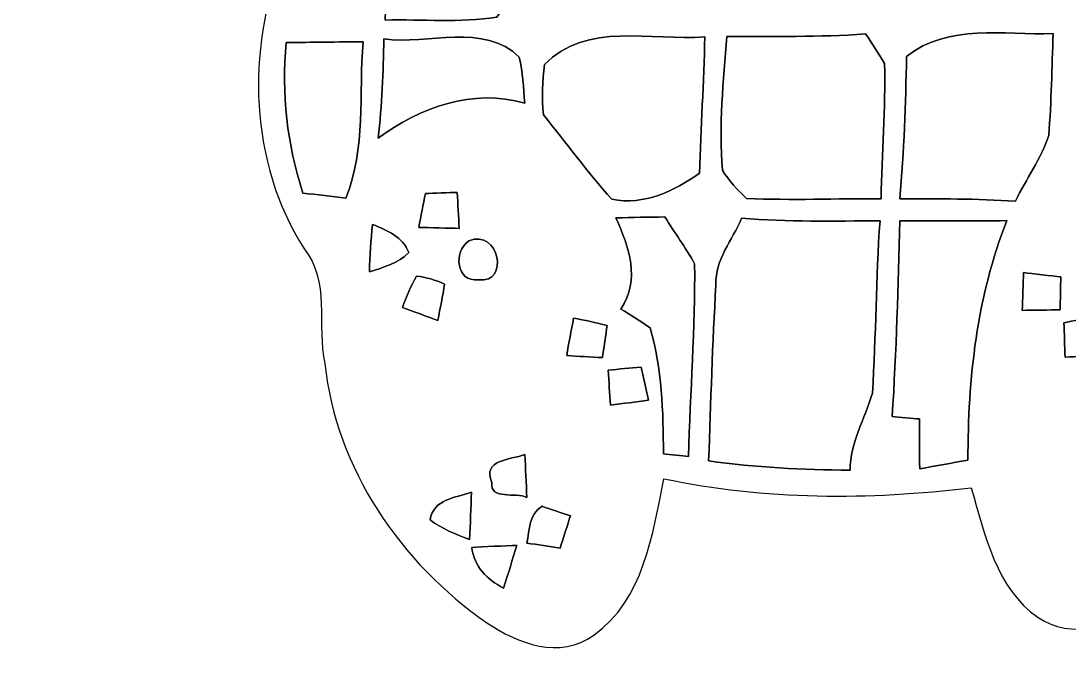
# Model space of a CAD drawing. Header units: centimetres. Extents: x -9.7 to 9.7, y -20.5 to 20.6.
# Drawn here: x 4.337 to 7.653, y -20.518 to -18.495 of the extents above; entities that cross this region are included whole.
import ezdxf

# ---------------------------------------------------------------- set-up
doc = ezdxf.new("R2010")
doc.units = ezdxf.units.CM
doc.header["$MEASUREMENT"] = 0
doc.layers.add('Camada 1', color=7, linetype='Continuous')

msp = doc.modelspace()

# ---------------------------------------------------------------- linework, layer by layer
at = {"layer": 'Camada 1'}
for points, knots in [([(5.40032, -13.05524), (5.63597, -13.0048), (5.90444, -13.00373), (6.1034, -13.15861), (6.1034, -13.15861), (6.23005, -13.24821), (6.29637, -13.39639), (6.32107, -13.54561), (6.32107, -13.54561), (6.6996, -13.47399), (7.08942, -13.47681), (7.46794, -13.54701), (7.46794, -13.54701), (7.58684, -13.36993), (7.74417, -13.20058), (7.9576, -13.1452), (7.9576, -13.1452), (8.3372, -13.01396), (8.79756, -13.20553), (8.96479, -13.571), (8.96479, -13.571), (9.06638, -13.8109), (8.95843, -14.08007), (8.7951, -14.2642), (8.7951, -14.2642), (9.02088, -14.5161), (9.1842, -14.83184), (9.21985, -15.1712), (9.21985, -15.1712), (9.27559, -15.63828), (9.08261, -16.11417), (8.75347, -16.44332), (8.75347, -16.44332), (8.57778, -16.63206), (8.36048, -16.77563), (8.13293, -16.89347), (8.13293, -16.89347), (8.34531, -16.89028), (8.5598, -16.91393), (8.75982, -16.98978), (8.75982, -16.98978), (9.01734, -17.08396), (9.29145, -17.19509), (9.46009, -17.42298), (9.46009, -17.42298), (9.57721, -17.59338), (9.61036, -17.8114), (9.57684, -18.01318), (9.57684, -18.01318), (9.54792, -18.17017), (9.40822, -18.30492), (9.24348, -18.29859), (9.24348, -18.29859), (9.02404, -18.30246), (8.85684, -18.13913), (8.70549, -18.00224), (8.70549, -18.00224), (8.78981, -18.23755), (8.87201, -18.48097), (8.866, -18.73425), (8.866, -18.73425), (8.85084, -18.99038), (8.73018, -19.23415), (8.54638, -19.41125), (8.54638, -19.41125), (8.48959, -19.47367), (8.40069, -19.51884), (8.39082, -19.61198), (8.39082, -19.61198), (8.33225, -19.91184), (8.13964, -20.17253), (7.89057, -20.34433), (7.89057, -20.34433), (7.79426, -20.4096), (7.66056, -20.45475), (7.55543, -20.38278), (7.55543, -20.38278), (7.42173, -20.29037), (7.38645, -20.1189), (7.34377, -19.97216), (7.34377, -19.97216), (7.02062, -20.01131), (6.69042, -20.01166), (6.37117, -19.94358), (6.37117, -19.94358), (6.33694, -20.1189), (6.30624, -20.3274), (6.14961, -20.43852), (6.14961, -20.43852), (6.04343, -20.51755), (5.90832, -20.46498), (5.81096, -20.39937), (5.81096, -20.39937), (5.53895, -20.21028), (5.334, -19.91289), (5.29872, -19.57916), (5.29872, -19.57916), (5.27156, -19.45674), (5.31707, -19.31811), (5.23168, -19.2144), (5.23168, -19.2144), (5.05989, -18.9424), (5.04966, -18.58926), (5.16431, -18.29399), (5.16431, -18.29399), (5.207, -18.16559), (5.27437, -18.04846), (5.34034, -17.93168), (5.34034, -17.93168), (5.25322, -17.99766), (5.17136, -18.07491), (5.06448, -18.10807), (5.06448, -18.10807), (4.92441, -18.22414), (4.72405, -18.33562), (4.53848, -18.24955), (4.53848, -18.24955), (4.39173, -18.1998), (4.33704, -18.02729), (4.35715, -17.88617), (4.35715, -17.88617), (4.39242, -17.63888), (4.51731, -17.39477), (4.72827, -17.25295), (4.72827, -17.25295), (5.03907, -17.03387), (5.4289, -16.95662), (5.8039, -16.95908), (5.8039, -16.95908), (5.29554, -16.75729), (4.83975, -16.36713), (4.64538, -15.84607), (4.64538, -15.84607), (4.46829, -15.38323), (4.55507, -14.83995), (4.8454, -14.44201), (4.8454, -14.44201), (4.93253, -14.29456), (5.09093, -14.20142), (5.15549, -14.03985), (5.15549, -14.03985), (5.1188, -14.00281), (5.07505, -13.97494), (5.04013, -13.93754), (5.04013, -13.93754), (4.97628, -13.73399), (4.97521, -13.4955), (5.09622, -13.31241), (5.09622, -13.31241), (5.11986, -13.28313), (5.1315, -13.22951), (5.17806, -13.2341), (5.17806, -13.2341), (5.19324, -13.27114), (5.20734, -13.30924), (5.22145, -13.34769), (5.22145, -13.34769), (5.24298, -13.3424), (5.28601, -13.33183), (5.30754, -13.32652), (5.30754, -13.32652), (5.30895, -13.30501), (5.31247, -13.26232), (5.31388, -13.24081), (5.31388, -13.24081), (5.27507, -13.22175), (5.23592, -13.20375), (5.19677, -13.18682), (5.19677, -13.18682), (5.25992, -13.14414), (5.32448, -13.10323), (5.38938, -13.06335), (5.38938, -13.06335), (5.38938, -13.11592), (5.3474, -13.18401), (5.40137, -13.22317), (5.40137, -13.22317), (5.43947, -13.21576), (5.47758, -13.20694), (5.51568, -13.19742), (5.51568, -13.19742), (5.4804, -13.14696), (5.44159, -13.09933), (5.40032, -13.05524)], [0, 0, 0, 0, 0.0212766, 0.0212766, 0.0212766, 0.0212766, 0.0425532, 0.0425532, 0.0425532, 0.0425532, 0.0638298, 0.0638298, 0.0638298, 0.0638298, 0.0851064, 0.0851064, 0.0851064, 0.0851064, 0.106383, 0.106383, 0.106383, 0.106383, 0.1276596, 0.1276596, 0.1276596, 0.1276596, 0.1489362, 0.1489362, 0.1489362, 0.1489362, 0.1702128, 0.1702128, 0.1702128, 0.1702128, 0.1914894, 0.1914894, 0.1914894, 0.1914894, 0.212766, 0.212766, 0.212766, 0.212766, 0.2340426, 0.2340426, 0.2340426, 0.2340426, 0.2553191, 0.2553191, 0.2553191, 0.2553191, 0.2765957, 0.2765957, 0.2765957, 0.2765957, 0.2978723, 0.2978723, 0.2978723, 0.2978723, 0.3191489, 0.3191489, 0.3191489, 0.3191489, 0.3404255, 0.3404255, 0.3404255, 0.3404255, 0.3617021, 0.3617021, 0.3617021, 0.3617021, 0.3829787, 0.3829787, 0.3829787, 0.3829787, 0.4042553, 0.4042553, 0.4042553, 0.4042553, 0.4255319, 0.4255319, 0.4255319, 0.4255319, 0.4468085, 0.4468085, 0.4468085, 0.4468085, 0.4680851, 0.4680851, 0.4680851, 0.4680851, 0.4893617, 0.4893617, 0.4893617, 0.4893617, 0.5106383, 0.5106383, 0.5106383, 0.5106383, 0.5319149, 0.5319149, 0.5319149, 0.5319149, 0.5531915, 0.5531915, 0.5531915, 0.5531915, 0.5744681, 0.5744681, 0.5744681, 0.5744681, 0.5957447, 0.5957447, 0.5957447, 0.5957447, 0.6170213, 0.6170213, 0.6170213, 0.6170213, 0.6382979, 0.6382979, 0.6382979, 0.6382979, 0.6595745, 0.6595745, 0.6595745, 0.6595745, 0.6808511, 0.6808511, 0.6808511, 0.6808511, 0.7021277, 0.7021277, 0.7021277, 0.7021277, 0.7234043, 0.7234043, 0.7234043, 0.7234043, 0.7446809, 0.7446809, 0.7446809, 0.7446809, 0.7659574, 0.7659574, 0.7659574, 0.7659574, 0.787234, 0.787234, 0.787234, 0.787234, 0.8085106, 0.8085106, 0.8085106, 0.8085106, 0.8297872, 0.8297872, 0.8297872, 0.8297872, 0.8510638, 0.8510638, 0.8510638, 0.8510638, 0.8723404, 0.8723404, 0.8723404, 0.8723404, 0.893617, 0.893617, 0.893617, 0.893617, 0.9148936, 0.9148936, 0.9148936, 0.9148936, 0.9361702, 0.9361702, 0.9361702, 0.9361702, 0.9574468, 0.9574468, 0.9574468, 0.9574468, 1, 1, 1, 1]), ([(5.5111, -17.98179), (5.5111, -17.98179), (5.5111, -17.98179), (5.5111, -17.98179), (5.5111, -17.98179), (5.5118, -18.15217), (5.49485, -18.32186), (5.48957, -18.49225), (5.48957, -18.49225), (5.60704, -18.48908), (5.72593, -18.50143), (5.84234, -18.48272), (5.84234, -18.48272), (5.88044, -18.42805), (5.94818, -18.38113), (5.94006, -18.3074), (5.94006, -18.3074), (5.94606, -18.17899), (5.94854, -18.05057), (5.95488, -17.92252), (5.95488, -17.92252), (5.80319, -17.92076), (5.65185, -17.91794), (5.5111, -17.98179)], [0, 0, 0, 0, 0.1428571, 0.1428571, 0.1428571, 0.1428571, 0.2857143, 0.2857143, 0.2857143, 0.2857143, 0.4285714, 0.4285714, 0.4285714, 0.4285714, 0.5714286, 0.5714286, 0.5714286, 0.5714286, 0.7142857, 0.7142857, 0.7142857, 0.7142857, 1, 1, 1, 1]), ([(5.48498, -18.55187), (5.48498, -18.55187), (5.48498, -18.55187), (5.48498, -18.55187), (5.48498, -18.55187), (5.48393, -18.65629), (5.47933, -18.76107), (5.467, -18.86549), (5.467, -18.86549), (5.60175, -18.76848), (5.76579, -18.70674), (5.9316, -18.75542), (5.9316, -18.75542), (5.92632, -18.70604), (5.92525, -18.65665), (5.91397, -18.60937), (5.91397, -18.60937), (5.80107, -18.49895), (5.62609, -18.57128), (5.48498, -18.55187)], [0, 0, 0, 0, 0.1666667, 0.1666667, 0.1666667, 0.1666667, 0.3333333, 0.3333333, 0.3333333, 0.3333333, 0.5, 0.5, 0.5, 0.5, 0.6666667, 0.6666667, 0.6666667, 0.6666667, 1, 1, 1, 1]), ([(5.99369, -18.63266), (5.99369, -18.63266), (5.99369, -18.63266), (5.99369, -18.63266), (5.99369, -18.63266), (5.98769, -18.68487), (5.98487, -18.73849), (5.99015, -18.79211), (5.99015, -18.79211), (6.06319, -18.88031), (6.12951, -18.9745), (6.20676, -19.05916), (6.20676, -19.05916), (6.31048, -19.07928), (6.4015, -19.03377), (6.48441, -18.97698), (6.48441, -18.97698), (6.48757, -18.83268), (6.49851, -18.68874), (6.50063, -18.54517), (6.50063, -18.54517), (6.3313, -18.55857), (6.12668, -18.49578), (5.99369, -18.63266)], [0, 0, 0, 0, 0.1428571, 0.1428571, 0.1428571, 0.1428571, 0.2857143, 0.2857143, 0.2857143, 0.2857143, 0.4285714, 0.4285714, 0.4285714, 0.4285714, 0.5714286, 0.5714286, 0.5714286, 0.5714286, 0.7142857, 0.7142857, 0.7142857, 0.7142857, 1, 1, 1, 1]), ([(7.13916, -18.60727), (7.13916, -18.60727), (7.13916, -18.60727), (7.13916, -18.60727), (7.13916, -18.60727), (7.13634, -18.7572), (7.13139, -18.90747), (7.11763, -19.0574), (7.11763, -19.0574), (7.23971, -19.05776), (7.36177, -19.0574), (7.48383, -19.06517), (7.48383, -19.06517), (7.51769, -18.99532), (7.56462, -18.93111), (7.58895, -18.85738), (7.58895, -18.85738), (7.59812, -18.74979), (7.59848, -18.64218), (7.60341, -18.53494), (7.60341, -18.53494), (7.44536, -18.54059), (7.27357, -18.50143), (7.13916, -18.60727)], [0, 0, 0, 0, 0.1428571, 0.1428571, 0.1428571, 0.1428571, 0.2857143, 0.2857143, 0.2857143, 0.2857143, 0.4285714, 0.4285714, 0.4285714, 0.4285714, 0.5714286, 0.5714286, 0.5714286, 0.5714286, 0.7142857, 0.7142857, 0.7142857, 0.7142857, 1, 1, 1, 1]), ([(6.57048, -18.54446), (6.57048, -18.54446), (6.57048, -18.54446), (6.57048, -18.54446), (6.57048, -18.54446), (6.55954, -18.68487), (6.54473, -18.82668), (6.55637, -18.96745), (6.55637, -18.96745), (6.57789, -19.00025), (6.60364, -19.02989), (6.63327, -19.05635), (6.63327, -19.05635), (6.77509, -19.0634), (6.9169, -19.05669), (7.05872, -19.05776), (7.05872, -19.05776), (7.06084, -18.91454), (7.07284, -18.77165), (7.06966, -18.62912), (7.06966, -18.62912), (7.05026, -18.59704), (7.03014, -18.56598), (7.0097, -18.536), (7.0097, -18.536), (6.86328, -18.54658), (6.71688, -18.54341), (6.57048, -18.54446)], [0, 0, 0, 0, 0.125, 0.125, 0.125, 0.125, 0.25, 0.25, 0.25, 0.25, 0.375, 0.375, 0.375, 0.375, 0.5, 0.5, 0.5, 0.5, 0.625, 0.625, 0.625, 0.625, 0.75, 0.75, 0.75, 0.75, 1, 1, 1, 1]), ([(5.17596, -18.56351), (5.17596, -18.56351), (5.17596, -18.56351), (5.17596, -18.56351), (5.17596, -18.56351), (5.16149, -18.72438), (5.17877, -18.88596), (5.22922, -19.03976), (5.22922, -19.03976), (5.27437, -19.04471), (5.31988, -19.05), (5.36539, -19.05528), (5.36539, -19.05528), (5.42924, -18.8976), (5.40526, -18.72543), (5.42008, -18.56069), (5.42008, -18.56069), (5.33858, -18.56139), (5.25709, -18.5621), (5.17596, -18.56351)], [0, 0, 0, 0, 0.1666667, 0.1666667, 0.1666667, 0.1666667, 0.3333333, 0.3333333, 0.3333333, 0.3333333, 0.5, 0.5, 0.5, 0.5, 0.6666667, 0.6666667, 0.6666667, 0.6666667, 1, 1, 1, 1]), ([(5.61657, -19.04083), (5.61657, -19.04083), (5.61657, -19.04083), (5.61657, -19.04083), (5.61657, -19.04083), (5.60951, -19.07611), (5.60246, -19.11208), (5.59611, -19.14842), (5.59611, -19.14842), (5.62785, -19.14913), (5.69207, -19.15054), (5.72381, -19.15125), (5.72381, -19.15125), (5.72169, -19.11278), (5.71958, -19.07504), (5.71746, -19.03764), (5.71746, -19.03764), (5.69241, -19.03835), (5.64198, -19.04012), (5.61657, -19.04083)], [0, 0, 0, 0, 0.1666667, 0.1666667, 0.1666667, 0.1666667, 0.3333333, 0.3333333, 0.3333333, 0.3333333, 0.5, 0.5, 0.5, 0.5, 0.6666667, 0.6666667, 0.6666667, 0.6666667, 1, 1, 1, 1]), ([(6.21982, -19.11843), (6.21982, -19.11843), (6.21982, -19.11843), (6.21982, -19.11843), (6.21982, -19.11843), (6.26109, -19.21121), (6.29742, -19.31282), (6.23534, -19.40665), (6.23534, -19.40665), (6.26638, -19.42499), (6.29742, -19.44511), (6.32777, -19.46627), (6.32777, -19.46627), (6.36517, -19.59539), (6.36975, -19.73085), (6.36975, -19.86455), (6.36975, -19.86455), (6.38951, -19.86704), (6.42902, -19.87125), (6.44877, -19.87337), (6.44877, -19.87337), (6.45478, -19.66982), (6.471, -19.46663), (6.46852, -19.26307), (6.46852, -19.26307), (6.43995, -19.21157), (6.40467, -19.16465), (6.3747, -19.11526), (6.3747, -19.11526), (6.32283, -19.11561), (6.27133, -19.11667), (6.21982, -19.11843)], [0, 0, 0, 0, 0.1111111, 0.1111111, 0.1111111, 0.1111111, 0.2222222, 0.2222222, 0.2222222, 0.2222222, 0.3333333, 0.3333333, 0.3333333, 0.3333333, 0.4444444, 0.4444444, 0.4444444, 0.4444444, 0.5555556, 0.5555556, 0.5555556, 0.5555556, 0.6666667, 0.6666667, 0.6666667, 0.6666667, 0.7777778, 0.7777778, 0.7777778, 0.7777778, 1, 1, 1, 1]), ([(6.6174, -19.1195), (6.6174, -19.1195), (6.6174, -19.1195), (6.6174, -19.1195), (6.6174, -19.1195), (6.58777, -19.18828), (6.53345, -19.25038), (6.53591, -19.32975), (6.53591, -19.32975), (6.52533, -19.51531), (6.51932, -19.70122), (6.51298, -19.8875), (6.51298, -19.8875), (6.66114, -19.90831), (6.81073, -19.91501), (6.96029, -19.91676), (6.96029, -19.91676), (6.961, -19.82857), (7.00758, -19.75414), (7.03121, -19.67301), (7.03121, -19.67301), (7.0432, -19.49131), (7.04144, -19.30893), (7.0552, -19.12725), (7.0552, -19.12725), (6.90915, -19.12832), (6.7631, -19.13113), (6.6174, -19.1195)], [0, 0, 0, 0, 0.125, 0.125, 0.125, 0.125, 0.25, 0.25, 0.25, 0.25, 0.375, 0.375, 0.375, 0.375, 0.5, 0.5, 0.5, 0.5, 0.625, 0.625, 0.625, 0.625, 0.75, 0.75, 0.75, 0.75, 1, 1, 1, 1]), ([(7.11763, -19.12725), (7.11763, -19.12725), (7.11763, -19.12725), (7.11763, -19.12725), (7.11763, -19.12725), (7.11305, -19.33363), (7.10671, -19.54035), (7.094, -19.74673), (7.094, -19.74673), (7.11553, -19.74885), (7.15856, -19.75272), (7.18007, -19.7545), (7.18007, -19.7545), (7.18007, -19.80671), (7.18043, -19.85926), (7.18078, -19.91254), (7.18078, -19.91254), (7.23159, -19.90302), (7.28239, -19.89384), (7.33319, -19.88502), (7.33319, -19.88502), (7.3339, -19.62714), (7.36035, -19.36784), (7.45701, -19.12691), (7.45701, -19.12691), (7.34377, -19.12761), (7.23053, -19.12796), (7.11763, -19.12725)], [0, 0, 0, 0, 0.125, 0.125, 0.125, 0.125, 0.25, 0.25, 0.25, 0.25, 0.375, 0.375, 0.375, 0.375, 0.5, 0.5, 0.5, 0.5, 0.625, 0.625, 0.625, 0.625, 0.75, 0.75, 0.75, 0.75, 1, 1, 1, 1]), ([(5.44971, -19.1389), (5.44971, -19.1389), (5.44971, -19.1389), (5.44971, -19.1389), (5.44971, -19.1389), (5.44405, -19.18828), (5.44089, -19.23837), (5.43984, -19.28917), (5.43984, -19.28917), (5.48393, -19.27436), (5.53049, -19.26237), (5.56401, -19.22814), (5.56401, -19.22814), (5.5446, -19.177), (5.49556, -19.15829), (5.44971, -19.1389)], [0, 0, 0, 0, 0.2, 0.2, 0.2, 0.2, 0.4, 0.4, 0.4, 0.4, 0.6, 0.6, 0.6, 0.6, 1, 1, 1, 1]), ([(5.75415, -19.19111), (5.75415, -19.19111), (5.75415, -19.19111), (5.75415, -19.19111), (5.75415, -19.19111), (5.70442, -19.22497), (5.71358, -19.32269), (5.78484, -19.31387), (5.78484, -19.31387), (5.88432, -19.32798), (5.85011, -19.14983), (5.75415, -19.19111)], [0, 0, 0, 0, 0.25, 0.25, 0.25, 0.25, 0.5, 0.5, 0.5, 0.5, 1, 1, 1, 1]), ([(7.50922, -19.29129), (7.50922, -19.29129), (7.50922, -19.29129), (7.50922, -19.29129), (7.50922, -19.29129), (7.50817, -19.32128), (7.50639, -19.3809), (7.50534, -19.41089), (7.50534, -19.41089), (7.53533, -19.41054), (7.59529, -19.40947), (7.62528, -19.40913), (7.62528, -19.40913), (7.62565, -19.38338), (7.62669, -19.33117), (7.6274, -19.30505), (7.6274, -19.30505), (7.59777, -19.30188), (7.53886, -19.29482), (7.50922, -19.29129)], [0, 0, 0, 0, 0.1666667, 0.1666667, 0.1666667, 0.1666667, 0.3333333, 0.3333333, 0.3333333, 0.3333333, 0.5, 0.5, 0.5, 0.5, 0.6666667, 0.6666667, 0.6666667, 0.6666667, 1, 1, 1, 1]), ([(5.58835, -19.30223), (5.58835, -19.30223), (5.58835, -19.30223), (5.58835, -19.30223), (5.58835, -19.30223), (5.57072, -19.33397), (5.5573, -19.36784), (5.54389, -19.40207), (5.54389, -19.40207), (5.57176, -19.4123), (5.62785, -19.4324), (5.65572, -19.44263), (5.65572, -19.44263), (5.6642, -19.40418), (5.67124, -19.36574), (5.67725, -19.32763), (5.67725, -19.32763), (5.64868, -19.31458), (5.61903, -19.3061), (5.58835, -19.30223)], [0, 0, 0, 0, 0.1666667, 0.1666667, 0.1666667, 0.1666667, 0.3333333, 0.3333333, 0.3333333, 0.3333333, 0.5, 0.5, 0.5, 0.5, 0.6666667, 0.6666667, 0.6666667, 0.6666667, 1, 1, 1, 1]), ([(7.63729, -19.45004), (7.63729, -19.45004), (7.63729, -19.45004), (7.63729, -19.45004), (7.63729, -19.45004), (7.63834, -19.48602), (7.63939, -19.52201), (7.64117, -19.5587), (7.64117, -19.5587), (7.67891, -19.55729), (7.71701, -19.55587), (7.75511, -19.55517), (7.75511, -19.55517), (7.74982, -19.51284), (7.74417, -19.47087), (7.73782, -19.42994), (7.73782, -19.42994), (7.71277, -19.43488), (7.66268, -19.44511), (7.63729, -19.45004)], [0, 0, 0, 0, 0.1666667, 0.1666667, 0.1666667, 0.1666667, 0.3333333, 0.3333333, 0.3333333, 0.3333333, 0.5, 0.5, 0.5, 0.5, 0.6666667, 0.6666667, 0.6666667, 0.6666667, 1, 1, 1, 1]), ([(6.08576, -19.43559), (6.08576, -19.43559), (6.08576, -19.43559), (6.08576, -19.43559), (6.08576, -19.43559), (6.07764, -19.47438), (6.0706, -19.51389), (6.0639, -19.55411), (6.0639, -19.55411), (6.10129, -19.55623), (6.13903, -19.55835), (6.17677, -19.56047), (6.17677, -19.56047), (6.18067, -19.53506), (6.18808, -19.4839), (6.19159, -19.45852), (6.19159, -19.45852), (6.15631, -19.45004), (6.12104, -19.44193), (6.08576, -19.43559)], [0, 0, 0, 0, 0.1666667, 0.1666667, 0.1666667, 0.1666667, 0.3333333, 0.3333333, 0.3333333, 0.3333333, 0.5, 0.5, 0.5, 0.5, 0.6666667, 0.6666667, 0.6666667, 0.6666667, 1, 1, 1, 1]), ([(6.19548, -19.60033), (6.19548, -19.60033), (6.19548, -19.60033), (6.19548, -19.60033), (6.19548, -19.60033), (6.19724, -19.63666), (6.19972, -19.67335), (6.20253, -19.71075), (6.20253, -19.71075), (6.2424, -19.7058), (6.28261, -19.70017), (6.32319, -19.69523), (6.32319, -19.69523), (6.31718, -19.66911), (6.30519, -19.61656), (6.2992, -19.59044), (6.2992, -19.59044), (6.26463, -19.59327), (6.22969, -19.59645), (6.19548, -19.60033)], [0, 0, 0, 0, 0.1666667, 0.1666667, 0.1666667, 0.1666667, 0.3333333, 0.3333333, 0.3333333, 0.3333333, 0.5, 0.5, 0.5, 0.5, 0.6666667, 0.6666667, 0.6666667, 0.6666667, 1, 1, 1, 1]), ([(5.82682, -19.95628), (5.82682, -19.95628), (5.82682, -19.95628), (5.82682, -19.95628), (5.82682, -19.95628), (5.82048, -20.01237), (5.90373, -19.98556), (5.9376, -20.00284), (5.9376, -20.00284), (5.93583, -19.95735), (5.93372, -19.91218), (5.93124, -19.86738), (5.93124, -19.86738), (5.88432, -19.88431), (5.79578, -19.88219), (5.82682, -19.95628)], [0, 0, 0, 0, 0.2, 0.2, 0.2, 0.2, 0.4, 0.4, 0.4, 0.4, 0.6, 0.6, 0.6, 0.6, 1, 1, 1, 1]), ([(5.63174, -20.07376), (5.63174, -20.07376), (5.63174, -20.07376), (5.63174, -20.07376), (5.63174, -20.07376), (5.66844, -20.10233), (5.71253, -20.1189), (5.75592, -20.13654), (5.75592, -20.13654), (5.75909, -20.08611), (5.76121, -20.03602), (5.76262, -19.98661), (5.76262, -19.98661), (5.71112, -20.00425), (5.64268, -20.00778), (5.63174, -20.07376)], [0, 0, 0, 0, 0.2, 0.2, 0.2, 0.2, 0.4, 0.4, 0.4, 0.4, 0.6, 0.6, 0.6, 0.6, 1, 1, 1, 1]), ([(5.9376, -20.14748), (5.9376, -20.14748), (5.9376, -20.14748), (5.9376, -20.14748), (5.9376, -20.14748), (5.97252, -20.15243), (6.00779, -20.15771), (6.04307, -20.163), (6.04307, -20.163), (6.05119, -20.13761), (6.06743, -20.08681), (6.07554, -20.06141), (6.07554, -20.06141), (6.0533, -20.05365), (6.00886, -20.03882), (5.98664, -20.03107), (5.98664, -20.03107), (5.94359, -20.05471), (5.94642, -20.1055), (5.9376, -20.14748)], [0, 0, 0, 0, 0.1666667, 0.1666667, 0.1666667, 0.1666667, 0.3333333, 0.3333333, 0.3333333, 0.3333333, 0.5, 0.5, 0.5, 0.5, 0.6666667, 0.6666667, 0.6666667, 0.6666667, 1, 1, 1, 1]), ([(5.76333, -20.1609), (5.76333, -20.1609), (5.76333, -20.1609), (5.76333, -20.1609), (5.76333, -20.1609), (5.77144, -20.22122), (5.8106, -20.2625), (5.86387, -20.28966), (5.86387, -20.28966), (5.87869, -20.2445), (5.8928, -20.19935), (5.90585, -20.15455), (5.90585, -20.15455), (5.87021, -20.15596), (5.79895, -20.15912), (5.76333, -20.1609)], [0, 0, 0, 0, 0.2, 0.2, 0.2, 0.2, 0.4, 0.4, 0.4, 0.4, 0.6, 0.6, 0.6, 0.6, 1, 1, 1, 1])]:
    msp.add_open_spline(points, degree=3, knots=knots, dxfattribs=at)
at = {"layer": 'Camada 1', "color": 7}
for points, knots in [([(5.5111, -17.98179), (5.65185, -17.91794), (5.80319, -17.92076), (5.95488, -17.92252), (5.95488, -17.92252), (5.94854, -18.05057), (5.94606, -18.17899), (5.94006, -18.3074), (5.94006, -18.3074), (5.94818, -18.38113), (5.88044, -18.42805), (5.84234, -18.48272), (5.84234, -18.48272), (5.72593, -18.50143), (5.60704, -18.48908), (5.48957, -18.49225), (5.48957, -18.49225), (5.49485, -18.32186), (5.5118, -18.15217), (5.5111, -17.98179)], [0, 0, 0, 0, 0.1666667, 0.1666667, 0.1666667, 0.1666667, 0.3333333, 0.3333333, 0.3333333, 0.3333333, 0.5, 0.5, 0.5, 0.5, 0.6666667, 0.6666667, 0.6666667, 0.6666667, 1, 1, 1, 1]), ([(5.48498, -18.55187), (5.62609, -18.57128), (5.80107, -18.49895), (5.91397, -18.60937), (5.91397, -18.60937), (5.92525, -18.65665), (5.92632, -18.70604), (5.9316, -18.75542), (5.9316, -18.75542), (5.76579, -18.70674), (5.60175, -18.76848), (5.467, -18.86549), (5.467, -18.86549), (5.47933, -18.76107), (5.48393, -18.65629), (5.48498, -18.55187)], [0, 0, 0, 0, 0.2, 0.2, 0.2, 0.2, 0.4, 0.4, 0.4, 0.4, 0.6, 0.6, 0.6, 0.6, 1, 1, 1, 1]), ([(5.99369, -18.63266), (6.12668, -18.49578), (6.3313, -18.55857), (6.50063, -18.54517), (6.50063, -18.54517), (6.49851, -18.68874), (6.48757, -18.83268), (6.48441, -18.97698), (6.48441, -18.97698), (6.4015, -19.03377), (6.31048, -19.07928), (6.20676, -19.05916), (6.20676, -19.05916), (6.12951, -18.9745), (6.06319, -18.88031), (5.99015, -18.79211), (5.99015, -18.79211), (5.98487, -18.73849), (5.98769, -18.68487), (5.99369, -18.63266)], [0, 0, 0, 0, 0.1666667, 0.1666667, 0.1666667, 0.1666667, 0.3333333, 0.3333333, 0.3333333, 0.3333333, 0.5, 0.5, 0.5, 0.5, 0.6666667, 0.6666667, 0.6666667, 0.6666667, 1, 1, 1, 1]), ([(7.13916, -18.60727), (7.27357, -18.50143), (7.44536, -18.54059), (7.60341, -18.53494), (7.60341, -18.53494), (7.59848, -18.64218), (7.59812, -18.74979), (7.58895, -18.85738), (7.58895, -18.85738), (7.56462, -18.93111), (7.51769, -18.99532), (7.48383, -19.06517), (7.48383, -19.06517), (7.36177, -19.0574), (7.23971, -19.05776), (7.11763, -19.0574), (7.11763, -19.0574), (7.13139, -18.90747), (7.13634, -18.7572), (7.13916, -18.60727)], [0, 0, 0, 0, 0.1666667, 0.1666667, 0.1666667, 0.1666667, 0.3333333, 0.3333333, 0.3333333, 0.3333333, 0.5, 0.5, 0.5, 0.5, 0.6666667, 0.6666667, 0.6666667, 0.6666667, 1, 1, 1, 1]), ([(6.57048, -18.54446), (6.71688, -18.54341), (6.86328, -18.54658), (7.0097, -18.536), (7.0097, -18.536), (7.03014, -18.56598), (7.05026, -18.59704), (7.06966, -18.62912), (7.06966, -18.62912), (7.07284, -18.77165), (7.06084, -18.91454), (7.05872, -19.05776), (7.05872, -19.05776), (6.9169, -19.05669), (6.77509, -19.0634), (6.63327, -19.05635), (6.63327, -19.05635), (6.60364, -19.02989), (6.57789, -19.00025), (6.55637, -18.96745), (6.55637, -18.96745), (6.54473, -18.82668), (6.55954, -18.68487), (6.57048, -18.54446)], [0, 0, 0, 0, 0.1428571, 0.1428571, 0.1428571, 0.1428571, 0.2857143, 0.2857143, 0.2857143, 0.2857143, 0.4285714, 0.4285714, 0.4285714, 0.4285714, 0.5714286, 0.5714286, 0.5714286, 0.5714286, 0.7142857, 0.7142857, 0.7142857, 0.7142857, 1, 1, 1, 1]), ([(5.17596, -18.56351), (5.25709, -18.5621), (5.33858, -18.56139), (5.42008, -18.56069), (5.42008, -18.56069), (5.40526, -18.72543), (5.42924, -18.8976), (5.36539, -19.05528), (5.36539, -19.05528), (5.31988, -19.05), (5.27437, -19.04471), (5.22922, -19.03976), (5.22922, -19.03976), (5.17877, -18.88596), (5.16149, -18.72438), (5.17596, -18.56351)], [0, 0, 0, 0, 0.2, 0.2, 0.2, 0.2, 0.4, 0.4, 0.4, 0.4, 0.6, 0.6, 0.6, 0.6, 1, 1, 1, 1]), ([(5.61657, -19.04083), (5.64198, -19.04012), (5.69241, -19.03835), (5.71746, -19.03764), (5.71746, -19.03764), (5.71958, -19.07504), (5.72169, -19.11278), (5.72381, -19.15125), (5.72381, -19.15125), (5.69207, -19.15054), (5.62785, -19.14913), (5.59611, -19.14842), (5.59611, -19.14842), (5.60246, -19.11208), (5.60951, -19.07611), (5.61657, -19.04083)], [0, 0, 0, 0, 0.2, 0.2, 0.2, 0.2, 0.4, 0.4, 0.4, 0.4, 0.6, 0.6, 0.6, 0.6, 1, 1, 1, 1]), ([(6.21982, -19.11843), (6.27133, -19.11667), (6.32283, -19.11561), (6.3747, -19.11526), (6.3747, -19.11526), (6.40467, -19.16465), (6.43995, -19.21157), (6.46852, -19.26307), (6.46852, -19.26307), (6.471, -19.46663), (6.45478, -19.66982), (6.44877, -19.87337), (6.44877, -19.87337), (6.42902, -19.87125), (6.38951, -19.86704), (6.36975, -19.86455), (6.36975, -19.86455), (6.36975, -19.73085), (6.36517, -19.59539), (6.32777, -19.46627), (6.32777, -19.46627), (6.29742, -19.44511), (6.26638, -19.42499), (6.23534, -19.40665), (6.23534, -19.40665), (6.29742, -19.31282), (6.26109, -19.21121), (6.21982, -19.11843)], [0, 0, 0, 0, 0.125, 0.125, 0.125, 0.125, 0.25, 0.25, 0.25, 0.25, 0.375, 0.375, 0.375, 0.375, 0.5, 0.5, 0.5, 0.5, 0.625, 0.625, 0.625, 0.625, 0.75, 0.75, 0.75, 0.75, 1, 1, 1, 1]), ([(6.6174, -19.1195), (6.7631, -19.13113), (6.90915, -19.12832), (7.0552, -19.12725), (7.0552, -19.12725), (7.04144, -19.30893), (7.0432, -19.49131), (7.03121, -19.67301), (7.03121, -19.67301), (7.00758, -19.75414), (6.961, -19.82857), (6.96029, -19.91676), (6.96029, -19.91676), (6.81073, -19.91501), (6.66114, -19.90831), (6.51298, -19.8875), (6.51298, -19.8875), (6.51932, -19.70122), (6.52533, -19.51531), (6.53591, -19.32975), (6.53591, -19.32975), (6.53345, -19.25038), (6.58777, -19.18828), (6.6174, -19.1195)], [0, 0, 0, 0, 0.1428571, 0.1428571, 0.1428571, 0.1428571, 0.2857143, 0.2857143, 0.2857143, 0.2857143, 0.4285714, 0.4285714, 0.4285714, 0.4285714, 0.5714286, 0.5714286, 0.5714286, 0.5714286, 0.7142857, 0.7142857, 0.7142857, 0.7142857, 1, 1, 1, 1]), ([(7.11763, -19.12725), (7.23053, -19.12796), (7.34377, -19.12761), (7.45701, -19.12691), (7.45701, -19.12691), (7.36035, -19.36784), (7.3339, -19.62714), (7.33319, -19.88502), (7.33319, -19.88502), (7.28239, -19.89384), (7.23159, -19.90302), (7.18078, -19.91254), (7.18078, -19.91254), (7.18043, -19.85926), (7.18007, -19.80671), (7.18007, -19.7545), (7.18007, -19.7545), (7.15856, -19.75272), (7.11553, -19.74885), (7.094, -19.74673), (7.094, -19.74673), (7.10671, -19.54035), (7.11305, -19.33363), (7.11763, -19.12725)], [0, 0, 0, 0, 0.1428571, 0.1428571, 0.1428571, 0.1428571, 0.2857143, 0.2857143, 0.2857143, 0.2857143, 0.4285714, 0.4285714, 0.4285714, 0.4285714, 0.5714286, 0.5714286, 0.5714286, 0.5714286, 0.7142857, 0.7142857, 0.7142857, 0.7142857, 1, 1, 1, 1]), ([(5.44971, -19.1389), (5.49556, -19.15829), (5.5446, -19.177), (5.56401, -19.22814), (5.56401, -19.22814), (5.53049, -19.26237), (5.48393, -19.27436), (5.43984, -19.28917), (5.43984, -19.28917), (5.44089, -19.23837), (5.44405, -19.18828), (5.44971, -19.1389)], [0, 0, 0, 0, 0.25, 0.25, 0.25, 0.25, 0.5, 0.5, 0.5, 0.5, 1, 1, 1, 1]), ([(5.75415, -19.19111), (5.85011, -19.14983), (5.88432, -19.32798), (5.78484, -19.31387), (5.78484, -19.31387), (5.71358, -19.32269), (5.70442, -19.22497), (5.75415, -19.19111)], [0, 0, 0, 0, 0.3333333, 0.3333333, 0.3333333, 0.3333333, 1, 1, 1, 1]), ([(5.58835, -19.30223), (5.61903, -19.3061), (5.64868, -19.31458), (5.67725, -19.32763), (5.67725, -19.32763), (5.67124, -19.36574), (5.6642, -19.40418), (5.65572, -19.44263), (5.65572, -19.44263), (5.62785, -19.4324), (5.57176, -19.4123), (5.54389, -19.40207), (5.54389, -19.40207), (5.5573, -19.36784), (5.57072, -19.33397), (5.58835, -19.30223)], [0, 0, 0, 0, 0.2, 0.2, 0.2, 0.2, 0.4, 0.4, 0.4, 0.4, 0.6, 0.6, 0.6, 0.6, 1, 1, 1, 1]), ([(7.63729, -19.45004), (7.66268, -19.44511), (7.71277, -19.43488), (7.73782, -19.42994), (7.73782, -19.42994), (7.74417, -19.47087), (7.74982, -19.51284), (7.75511, -19.55517), (7.75511, -19.55517), (7.71701, -19.55587), (7.67891, -19.55729), (7.64117, -19.5587), (7.64117, -19.5587), (7.63939, -19.52201), (7.63834, -19.48602), (7.63729, -19.45004)], [0, 0, 0, 0, 0.2, 0.2, 0.2, 0.2, 0.4, 0.4, 0.4, 0.4, 0.6, 0.6, 0.6, 0.6, 1, 1, 1, 1]), ([(6.08576, -19.43559), (6.12104, -19.44193), (6.15631, -19.45004), (6.19159, -19.45852), (6.19159, -19.45852), (6.18808, -19.4839), (6.18067, -19.53506), (6.17677, -19.56047), (6.17677, -19.56047), (6.13903, -19.55835), (6.10129, -19.55623), (6.0639, -19.55411), (6.0639, -19.55411), (6.0706, -19.51389), (6.07764, -19.47438), (6.08576, -19.43559)], [0, 0, 0, 0, 0.2, 0.2, 0.2, 0.2, 0.4, 0.4, 0.4, 0.4, 0.6, 0.6, 0.6, 0.6, 1, 1, 1, 1]), ([(6.19548, -19.60033), (6.22969, -19.59645), (6.26463, -19.59327), (6.2992, -19.59044), (6.2992, -19.59044), (6.30519, -19.61656), (6.31718, -19.66911), (6.32319, -19.69523), (6.32319, -19.69523), (6.28261, -19.70017), (6.2424, -19.7058), (6.20253, -19.71075), (6.20253, -19.71075), (6.19972, -19.67335), (6.19724, -19.63666), (6.19548, -19.60033)], [0, 0, 0, 0, 0.2, 0.2, 0.2, 0.2, 0.4, 0.4, 0.4, 0.4, 0.6, 0.6, 0.6, 0.6, 1, 1, 1, 1]), ([(5.82682, -19.95628), (5.79578, -19.88219), (5.88432, -19.88431), (5.93124, -19.86738), (5.93124, -19.86738), (5.93372, -19.91218), (5.93583, -19.95735), (5.9376, -20.00284), (5.9376, -20.00284), (5.90373, -19.98556), (5.82048, -20.01237), (5.82682, -19.95628)], [0, 0, 0, 0, 0.25, 0.25, 0.25, 0.25, 0.5, 0.5, 0.5, 0.5, 1, 1, 1, 1]), ([(5.63174, -20.07376), (5.64268, -20.00778), (5.71112, -20.00425), (5.76262, -19.98661), (5.76262, -19.98661), (5.76121, -20.03602), (5.75909, -20.08611), (5.75592, -20.13654), (5.75592, -20.13654), (5.71253, -20.1189), (5.66844, -20.10233), (5.63174, -20.07376)], [0, 0, 0, 0, 0.25, 0.25, 0.25, 0.25, 0.5, 0.5, 0.5, 0.5, 1, 1, 1, 1]), ([(5.9376, -20.14748), (5.94642, -20.1055), (5.94359, -20.05471), (5.98664, -20.03107), (5.98664, -20.03107), (6.00886, -20.03882), (6.0533, -20.05365), (6.07554, -20.06141), (6.07554, -20.06141), (6.06743, -20.08681), (6.05119, -20.13761), (6.04307, -20.163), (6.04307, -20.163), (6.00779, -20.15771), (5.97252, -20.15243), (5.9376, -20.14748)], [0, 0, 0, 0, 0.2, 0.2, 0.2, 0.2, 0.4, 0.4, 0.4, 0.4, 0.6, 0.6, 0.6, 0.6, 1, 1, 1, 1]), ([(5.76333, -20.1609), (5.79895, -20.15912), (5.87021, -20.15596), (5.90585, -20.15455), (5.90585, -20.15455), (5.8928, -20.19935), (5.87869, -20.2445), (5.86387, -20.28966), (5.86387, -20.28966), (5.8106, -20.2625), (5.77144, -20.22122), (5.76333, -20.1609)], [0, 0, 0, 0, 0.25, 0.25, 0.25, 0.25, 0.5, 0.5, 0.5, 0.5, 1, 1, 1, 1])]:
    msp.add_open_spline(points, degree=3, knots=knots, dxfattribs=at)
at = {"layer": 'Camada 1', "color": 254}
msp.add_open_spline([(7.50922, -19.29129), (7.53886, -19.29482), (7.59777, -19.30188), (7.6274, -19.30505), (7.6274, -19.30505), (7.62669, -19.33117), (7.62565, -19.38338), (7.62528, -19.40913), (7.62528, -19.40913), (7.59529, -19.40947), (7.53533, -19.41054), (7.50534, -19.41089), (7.50534, -19.41089), (7.50639, -19.3809), (7.50817, -19.32128), (7.50922, -19.29129)], degree=3, knots=[0, 0, 0, 0, 0.2, 0.2, 0.2, 0.2, 0.4, 0.4, 0.4, 0.4, 0.6, 0.6, 0.6, 0.6, 1, 1, 1, 1], dxfattribs=at)

doc.saveas('drawing.dxf')
